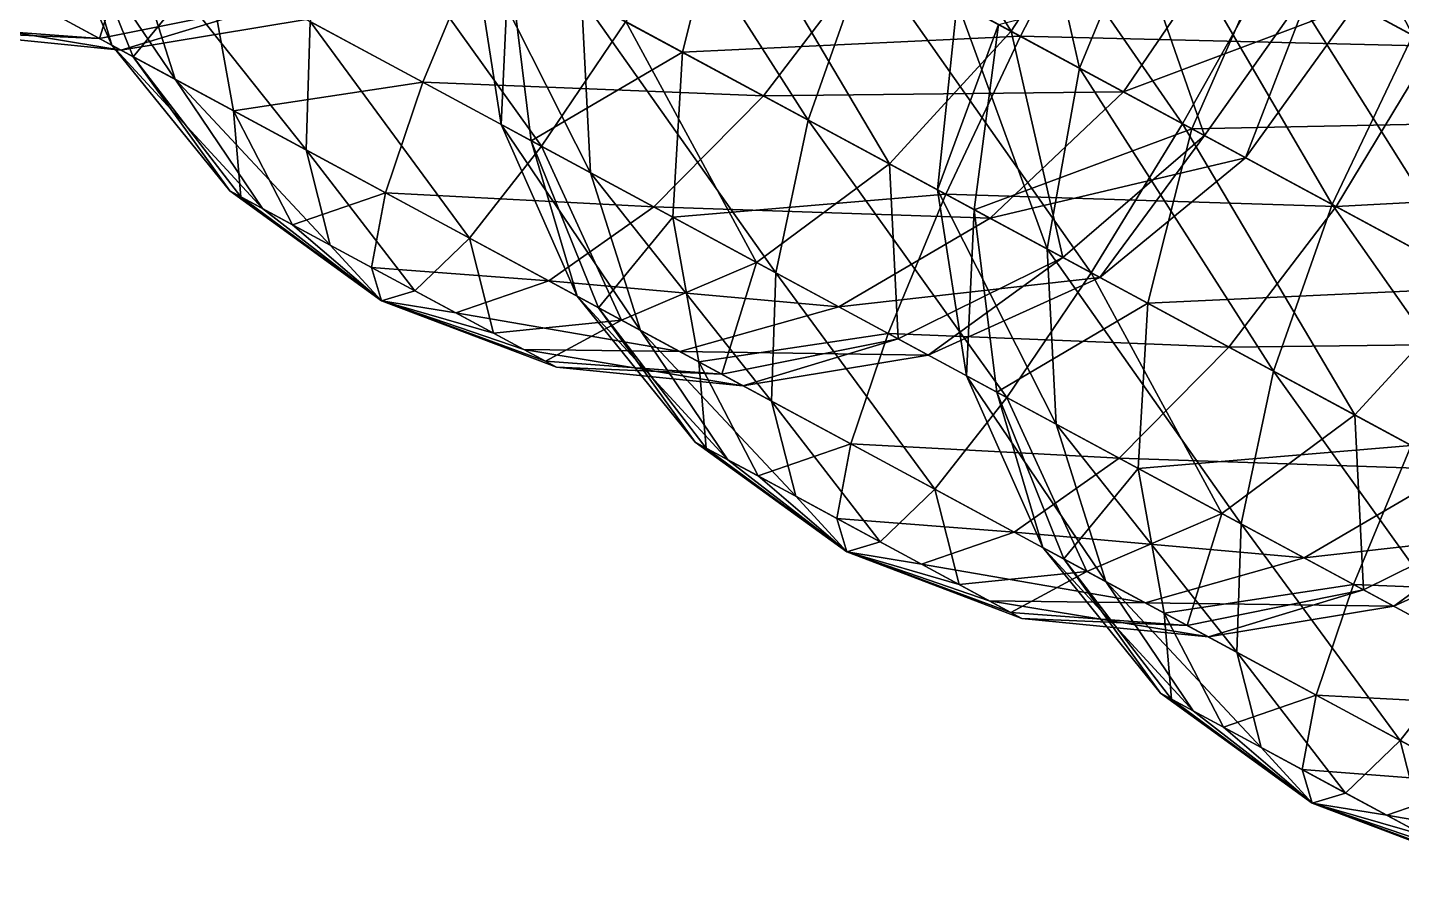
# Model space of a CAD drawing. Header units: metres. Extents: x -386 to 289, y -317 to 299.
# Drawn here: x -77.5 to -20.6, y 9.5 to 44.4 of the extents above; entities that cross this region are included whole.
import ezdxf

# ---------------------------------------------------------------- set-up
doc = ezdxf.new("R2010")
doc.units = ezdxf.units.M

msp = doc.modelspace()

# ---------------------------------------------------------------- linework, layer by layer
for points in [[(-45.137733, 57.557602, -180.10672), (-48.943382, 50.788277, -181.12003), (-36.753918, 44.211197, -186.8784), (-36.75382, 44.211296, -186.8783)], [(-45.137733, 57.557602, -180.10672), (-36.753918, 44.211197, -186.8784), (-32.518272, 50.74851, -186.06824), (-32.518173, 50.748608, -186.06813)], [(-26.542137, 56.346695, -528.7395), (-30.942194, 49.898098, -528.11615), (-20.088848, 44.04195, -518.6788), (-20.088749, 44.04205, -518.67865)], [(-26.542137, 56.346695, -528.7395), (-20.088848, 44.04195, -518.6788), (-16.058609, 50.69009, -519.6237), (-16.05851, 50.69019, -519.6236)], [(-39.38931, 54.45592, -350.39615), (-42.733185, 47.43743, -351.34106), (-29.642931, 40.374313, -349.40265), (-29.642832, 40.374413, -349.40256)], [(-39.38931, 54.45592, -350.39615), (-29.642931, 40.374313, -349.40265), (-25.83728, 47.14364, -348.38934), (-25.837181, 47.143738, -348.38925)], [(-22.268818, 54.040943, -349.40265), (-25.83728, 47.14364, -348.38934), (-13.217817, 40.334545, -354.35086), (-13.217717, 40.334644, -354.35077)], [(-22.268818, 54.040943, -349.40265), (-13.217817, 40.334545, -354.35086), (-10.0793495, 47.46386, -355.16104), (-10.079249, 47.46396, -355.16095)], [(-53.216713, 53.09404, -360.4569), (-54.562088, 45.59848, -362.2845), (-45.162815, 40.526905, -354.11145), (-45.162716, 40.527004, -354.11136)], [(-53.216713, 53.09404, -360.4569), (-45.162815, 40.526905, -354.11145), (-42.733185, 47.43743, -351.34106), (-42.733086, 47.43753, -351.34097)], [(-36.18871, 52.728966, -542.45544), (-38.983994, 45.414474, -542.5902), (-33.916252, 42.68007, -528.7395), (-33.916153, 42.68017, -528.7394)], [(-36.18871, 52.728966, -542.45544), (-33.916252, 42.68007, -528.7395), (-30.942194, 49.898098, -528.11615), (-30.942095, 49.898197, -528.116)], [(-75.94857, 50.07805, -217.9372), (-74.041016, 43.6315, -207.86755), (-77.1974, 50.751884, -207.04851), (-77.1973, 50.751984, -207.0484)], [(-77.1974, 50.751884, -207.04851), (-74.041016, 43.6315, -207.86755), (-71.417755, 42.216064, -200.69792), (-71.417656, 42.216164, -200.69781)], [(-77.1974, 50.751884, -207.04851), (-71.417755, 42.216064, -200.69792), (-73.48755, 48.75016, -196.9091), (-73.48745, 48.75026, -196.909)], [(-64.463264, 50.94087, -185.82883), (-65.81308, 44.609238, -190.23586), (-56.230347, 39.438675, -188.81683), (-56.230247, 39.438774, -188.81673)], [(-64.463264, 50.94087, -185.82883), (-56.230347, 39.438675, -188.81683), (-52.726868, 44.60825, -184.09088), (-52.72677, 44.60835, -184.09077)], [(-48.943382, 50.788277, -181.12003), (-52.726868, 44.60825, -184.09088), (-41.798088, 38.7114, -189.25371), (-41.79799, 38.7115, -189.2536)], [(-48.943382, 50.788277, -181.12003), (-41.798088, 38.7114, -189.25371), (-36.753918, 44.211197, -186.8784), (-36.75382, 44.211296, -186.8783)], [(-32.798077, 50.899483, -407.86572), (-36.36654, 44.00218, -406.85242), (-48.556007, 50.579258, -401.09402), (-48.55591, 50.579357, -401.09393)], [(-32.518272, 50.74851, -186.06824), (-36.753918, 44.211197, -186.8784), (-28.73141, 39.882484, -198.79065), (-28.73131, 39.882584, -198.79054)], [(-19.246048, 43.5872, -405.85892), (-36.36654, 44.00218, -406.85242), (-32.798077, 50.899483, -407.86572), (-32.797977, 50.899582, -407.86563)], [(-15.902174, 50.605686, -404.914), (-19.246048, 43.5872, -405.85892), (-32.798077, 50.899483, -407.86572), (-32.797977, 50.899582, -407.86563)], [(-32.518272, 50.74851, -186.06824), (-28.73141, 39.882484, -198.79065), (-24.212757, 46.267094, -198.4007), (-24.212658, 46.267193, -198.40059)], [(-48.556007, 50.579258, -401.09402), (-50.383415, 43.34379, -398.71875), (-57.576202, 47.224808, -388.0385), (-57.576103, 47.224907, -388.03842)], [(-36.36654, 44.00218, -406.85242), (-50.383415, 43.34379, -398.71875), (-48.556007, 50.579258, -401.09402), (-48.55591, 50.579357, -401.09393)], [(-48.556007, 50.579258, -401.09402), (-48.556007, 50.579258, -401.09402), (-36.36654, 44.00218, -406.85242), (-36.36644, 44.002277, -406.85233)], [(-70.07568, 46.90921, -226.65756), (-73.15796, 43.155025, -215.56702), (-75.94857, 50.07805, -217.9372), (-75.94847, 50.078148, -217.93709)], [(-75.94857, 50.07805, -217.9372), (-73.15796, 43.155025, -215.56702), (-74.041016, 43.6315, -207.86755), (-74.04092, 43.6316, -207.86745)], [(-30.942194, 49.898098, -528.11615), (-33.916252, 42.68007, -528.7395), (-23.432724, 37.02346, -519.6237), (-23.432625, 37.02356, -519.6236)], [(-30.942194, 49.898098, -528.11615), (-23.432724, 37.02346, -519.6237), (-20.088848, 44.04195, -518.6788), (-20.088749, 44.04205, -518.67865)], [(-73.10557, 48.544044, -624.7042), (-78.703865, 46.14743, -629.62854), (-74.55111, 43.906723, -635.79474), (-74.55101, 43.906822, -635.7946)], [(-73.10557, 48.544044, -624.7042), (-74.55111, 43.906723, -635.79474), (-67.23269, 45.375206, -633.42456), (-67.23259, 45.375305, -633.42444)], [(-73.48755, 48.75016, -196.9091), (-71.417755, 42.216064, -200.69792), (-65.99108, 39.287987, -195.97922), (-65.99098, 39.288086, -195.97911)], [(-73.48755, 48.75016, -196.9091), (-65.99108, 39.287987, -195.97922), (-65.81308, 44.609238, -190.23586), (-65.81298, 44.609337, -190.23575)], [(-57.576202, 47.224808, -388.0385), (-57.89695, 40.33792, -375.33112), (-59.105705, 48.050083, -374.70264), (-59.105606, 48.050182, -374.70255)], [(-59.105705, 48.050083, -374.70264), (-57.89695, 40.33792, -375.33112), (-54.1871, 38.336197, -365.19174), (-54.187, 38.336296, -365.19165)], [(-59.105705, 48.050083, -374.70264), (-54.1871, 38.336197, -365.19174), (-54.562088, 45.59848, -362.2845), (-54.56199, 45.59858, -362.2844)], [(-27.693157, 48.145016, -228.13889), (-32.093216, 41.69642, -227.51553), (-42.576744, 47.35302, -236.63138), (-42.576645, 47.35312, -236.63127)], [(-22.446644, 45.314148, -213.79962), (-32.093216, 41.69642, -227.51553), (-27.693157, 48.145016, -228.13889), (-27.693058, 48.145115, -228.13878)], [(-58.755093, 47.8609, -235.59894), (-61.152374, 42.09445, -230.87299), (-70.07568, 46.90921, -226.65756), (-70.075584, 46.90931, -226.65746)], [(-47.018692, 41.528282, -233.861), (-61.152374, 42.09445, -230.87299), (-58.755093, 47.8609, -235.59894), (-58.754993, 47.861, -235.59883)], [(-42.576744, 47.35302, -236.63138), (-47.018692, 41.528282, -233.861), (-58.755093, 47.8609, -235.59894), (-58.754993, 47.861, -235.59883)], [(-32.093216, 41.69642, -227.51553), (-47.018692, 41.528282, -233.861), (-42.576744, 47.35302, -236.63138), (-42.576645, 47.35312, -236.63127)], [(-42.733185, 47.43743, -351.34106), (-45.162815, 40.526905, -354.11145), (-33.426414, 34.194286, -352.3735), (-33.426315, 34.194386, -352.3734)], [(-42.733185, 47.43743, -351.34106), (-33.426414, 34.194286, -352.3735), (-29.642931, 40.374313, -349.40265), (-29.642832, 40.374413, -349.40256)], [(-70.07568, 46.90921, -226.65756), (-69.005196, 40.914318, -221.73325), (-73.15796, 43.155025, -215.56702), (-73.15786, 43.155125, -215.56691)], [(-61.152374, 42.09445, -230.87299), (-69.005196, 40.914318, -221.73325), (-70.07568, 46.90921, -226.65756), (-70.075584, 46.90931, -226.65746)], [(-70.07568, 46.90921, -226.65756), (-70.07568, 46.90921, -226.65756), (-61.152374, 42.09445, -230.87299), (-61.152275, 42.09455, -230.87288)], [(-57.576202, 47.224808, -388.0385), (-56.648117, 39.664085, -386.21982), (-57.89695, 40.33792, -375.33112), (-57.89685, 40.33802, -375.33102)], [(-50.383415, 43.34379, -398.71875), (-56.648117, 39.664085, -386.21982), (-57.576202, 47.224808, -388.0385), (-57.576103, 47.224907, -388.03842)], [(-26.11708, 47.29461, -570.1868), (-29.255548, 40.165287, -569.37665), (-37.27806, 44.494003, -557.4644), (-37.27796, 44.494102, -557.4643)], [(-25.83728, 47.14364, -348.38934), (-29.642931, 40.374313, -349.40265), (-17.453465, 33.797234, -355.16104), (-17.453365, 33.797333, -355.16095)], [(-13.497615, 40.48551, -576.1484), (-29.255548, 40.165287, -569.37665), (-26.11708, 47.29461, -570.1868), (-26.116982, 47.29471, -570.1867)], [(-9.691965, 47.254833, -575.1351), (-13.497615, 40.48551, -576.1484), (-26.11708, 47.29461, -570.1868), (-26.116982, 47.29471, -570.1867)], [(-26.11708, 47.29461, -570.1868), (-26.11708, 47.29461, -570.1868), (-13.497615, 40.48551, -576.1484), (-13.497515, 40.48561, -576.14825)], [(-25.83728, 47.14364, -348.38934), (-17.453465, 33.797234, -355.16104), (-13.217817, 40.334545, -354.35086), (-13.217717, 40.334644, -354.35077)], [(-24.212757, 46.267094, -198.4007), (-28.73141, 39.882484, -198.79065), (-27.025473, 38.96201, -213.66487), (-27.025373, 38.96211, -213.66476)], [(-24.212757, 46.267094, -198.4007), (-27.025473, 38.96201, -213.66487), (-22.446644, 45.314148, -213.79962), (-22.446545, 45.314247, -213.79951)], [(-78.703865, 46.14743, -629.62854), (-81.860374, 44.445137, -638.5549), (-74.55111, 43.906723, -635.79474), (-74.55101, 43.906822, -635.7946)], [(-54.562088, 45.59848, -362.2845), (-54.1871, 38.336197, -365.19174), (-46.512627, 34.195274, -358.5185), (-46.512527, 34.195374, -358.5184)], [(-54.562088, 45.59848, -362.2845), (-46.512627, 34.195274, -358.5185), (-45.162815, 40.526905, -354.11145), (-45.162716, 40.527004, -354.11136)], [(-67.23269, 45.375206, -633.42456), (-74.55111, 43.906723, -635.79474), (-73.66805, 43.430252, -643.4942), (-73.66795, 43.43035, -643.4941)], [(-67.23269, 45.375206, -633.42456), (-73.66805, 43.430252, -643.4942), (-65.98386, 44.70137, -644.31323), (-65.98376, 44.70147, -644.3131)], [(-37.27806, 44.494003, -557.4644), (-39.805244, 37.636112, -542.9853), (-38.983994, 45.414474, -542.5902), (-38.983894, 45.414574, -542.5901)], [(-38.983994, 45.414474, -542.5902), (-39.805244, 37.636112, -542.9853), (-35.261627, 35.18451, -530.5671), (-35.261528, 35.18461, -530.56696)], [(-38.983994, 45.414474, -542.5902), (-35.261627, 35.18451, -530.5671), (-33.916252, 42.68007, -528.7395), (-33.916153, 42.68017, -528.7394)], [(-22.446644, 45.314148, -213.79962), (-27.025473, 38.96201, -213.66487), (-32.093216, 41.69642, -227.51553), (-32.093117, 41.696518, -227.51543)], [(-73.66805, 43.430252, -643.4942), (-81.40327, 44.198498, -642.5404), (-82.76117, 44.93118, -646.25165), (-82.76107, 44.93128, -646.2515)], [(-73.66805, 43.430252, -643.4942), (-82.76117, 44.93118, -646.25165), (-76.291306, 44.845684, -650.6638), (-76.29121, 44.845783, -650.6637)], [(-65.98386, 44.70137, -644.31323), (-73.66805, 43.430252, -643.4942), (-76.291306, 44.845684, -650.6638), (-76.29121, 44.845783, -650.6637)], [(-65.81308, 44.609238, -190.23586), (-65.99108, 39.287987, -195.97922), (-59.215065, 35.63185, -194.97581), (-59.214966, 35.63195, -194.97571)], [(-65.81308, 44.609238, -190.23586), (-59.215065, 35.63185, -194.97581), (-56.230347, 39.438675, -188.81683), (-56.230247, 39.438774, -188.81673)], [(-52.726868, 44.60825, -184.09088), (-56.230347, 39.438675, -188.81683), (-47.307037, 34.623917, -193.03226), (-47.30694, 34.624016, -193.03215)], [(-52.726868, 44.60825, -184.09088), (-47.307037, 34.623917, -193.03226), (-41.798088, 38.7114, -189.25371), (-41.79799, 38.7115, -189.2536)], [(-37.27806, 44.494003, -557.4644), (-38.27574, 36.810837, -556.32117), (-39.805244, 37.636112, -542.9853), (-39.805145, 37.63621, -542.98517)], [(-29.255548, 40.165287, -569.37665), (-38.27574, 36.810837, -556.32117), (-37.27806, 44.494003, -557.4644), (-37.27796, 44.494102, -557.4643)], [(-74.55111, 43.906723, -635.79474), (-81.860374, 44.445137, -638.5549), (-81.40327, 44.198498, -642.5404), (-81.40317, 44.198597, -642.5403)], [(-74.55111, 43.906723, -635.79474), (-81.40327, 44.198498, -642.5404), (-73.66805, 43.430252, -643.4942), (-73.66795, 43.43035, -643.4941)], [(-36.36654, 44.00218, -406.85242), (-39.45464, 37.446938, -403.88156), (-50.383415, 43.34379, -398.71875), (-50.383316, 43.343887, -398.71866)], [(-36.753918, 44.211197, -186.8784), (-41.798088, 38.7114, -189.25371), (-34.605305, 34.830383, -199.93393), (-34.605206, 34.830482, -199.93382)], [(-23.276289, 36.939056, -404.914), (-39.45464, 37.446938, -403.88156), (-36.36654, 44.00218, -406.85242), (-36.36644, 44.002277, -406.85233)], [(-36.753918, 44.211197, -186.8784), (-34.605305, 34.830383, -199.93393), (-28.73141, 39.882484, -198.79065), (-28.73131, 39.882584, -198.79054)], [(-19.246048, 43.5872, -405.85892), (-23.276289, 36.939056, -404.914), (-36.36654, 44.00218, -406.85242), (-36.36644, 44.002277, -406.85233)], [(-20.088848, 44.04195, -518.6788), (-23.432724, 37.02346, -519.6237), (-10.34247, 29.960342, -517.68524), (-10.34237, 29.960442, -517.6851)], [(-73.15796, 43.155025, -215.56702), (-69.1521, 37.58813, -208.82135), (-74.041016, 43.6315, -207.86755), (-74.04092, 43.6316, -207.86745)], [(-74.041016, 43.6315, -207.86755), (-69.1521, 37.58813, -208.82135), (-67.794205, 36.85545, -205.11008), (-67.794106, 36.85555, -205.10997)], [(-74.041016, 43.6315, -207.86755), (-67.794205, 36.85545, -205.11008), (-71.417755, 42.216064, -200.69792), (-71.417656, 42.216164, -200.69781)], [(-50.383415, 43.34379, -398.71875), (-50.77523, 36.495247, -394.9402), (-56.648117, 39.664085, -386.21982), (-56.648018, 39.664185, -386.21973)], [(-39.45464, 37.446938, -403.88156), (-50.77523, 36.495247, -394.9402), (-50.383415, 43.34379, -398.71875), (-50.383316, 43.343887, -398.71866)], [(-50.383415, 43.34379, -398.71875), (-50.383415, 43.34379, -398.71875), (-39.45464, 37.446938, -403.88156), (-39.45454, 37.447037, -403.88147)], [(-8.392704, 37.731052, -396.4215), (-23.276289, 36.939056, -404.914), (-19.246048, 43.5872, -405.85892), (-19.245949, 43.5873, -405.85883)], [(-69.005196, 40.914318, -221.73325), (-68.69499, 37.34149, -212.80688), (-73.15796, 43.155025, -215.56702), (-73.15786, 43.155125, -215.56691)], [(-73.15796, 43.155025, -215.56702), (-68.69499, 37.34149, -212.80688), (-69.1521, 37.58813, -208.82135), (-69.152, 37.58823, -208.82124)], [(-71.417755, 42.216064, -200.69792), (-67.794205, 36.85545, -205.11008), (-64.985146, 35.339767, -202.6675), (-64.98505, 35.339867, -202.66739)], [(-71.417755, 42.216064, -200.69792), (-64.985146, 35.339767, -202.6675), (-65.99108, 39.287987, -195.97922), (-65.99098, 39.288086, -195.97911)], [(-33.916252, 42.68007, -528.7395), (-35.261627, 35.18451, -530.5671), (-25.862354, 30.112934, -522.39404), (-25.862255, 30.113033, -522.3939)], [(-33.916252, 42.68007, -528.7395), (-25.862354, 30.112934, -522.39404), (-23.432724, 37.02346, -519.6237), (-23.432625, 37.02356, -519.6236)], [(-61.152374, 42.09445, -230.87299), (-62.695465, 37.50977, -224.714), (-69.005196, 40.914318, -221.73325), (-69.0051, 40.914417, -221.73314)], [(-51.56964, 36.92389, -229.45396), (-62.695465, 37.50977, -224.714), (-61.152374, 42.09445, -230.87299), (-61.152275, 42.09455, -230.87288)], [(-47.018692, 41.528282, -233.861), (-51.56964, 36.92389, -229.45396), (-61.152374, 42.09445, -230.87299), (-61.152275, 42.09455, -230.87288)], [(-32.093216, 41.69642, -227.51553), (-37.61942, 36.45671, -225.68796), (-47.018692, 41.528282, -233.861), (-47.018593, 41.52838, -233.86089)], [(-27.025473, 38.96201, -213.66487), (-37.61942, 36.45671, -225.68796), (-32.093216, 41.69642, -227.51553), (-32.093117, 41.696518, -227.51543)], [(-37.61942, 36.45671, -225.68796), (-51.56964, 36.92389, -229.45396), (-47.018692, 41.528282, -233.861), (-47.018593, 41.52838, -233.86089)], [(-62.695465, 37.50977, -224.714), (-66.545364, 36.181618, -215.99876), (-69.005196, 40.914318, -221.73325), (-69.0051, 40.914417, -221.73314)], [(-69.005196, 40.914318, -221.73325), (-66.545364, 36.181618, -215.99876), (-68.69499, 37.34149, -212.80688), (-68.69489, 37.34159, -212.80678)], [(-69.005196, 40.914318, -221.73325), (-69.005196, 40.914318, -221.73325), (-62.695465, 37.50977, -224.714), (-62.695366, 37.50987, -224.7139)], [(-45.162815, 40.526905, -354.11145), (-46.512627, 34.195274, -358.5185), (-36.929893, 29.02471, -357.09946), (-36.929794, 29.024809, -357.09937)], [(-45.162815, 40.526905, -354.11145), (-36.929893, 29.02471, -357.09946), (-33.426414, 34.194286, -352.3735), (-33.426315, 34.194386, -352.3734)], [(-13.497615, 40.48551, -576.1484), (-17.06608, 33.588207, -575.1351), (-29.255548, 40.165287, -569.37665), (-29.25545, 40.165386, -569.3765)], [(-56.648117, 39.664085, -386.21982), (-54.74056, 33.217537, -376.15018), (-57.89695, 40.33792, -375.33112), (-57.89685, 40.33802, -375.33102)], [(-57.89695, 40.33792, -375.33112), (-54.74056, 33.217537, -376.15018), (-52.117302, 31.802101, -368.98053), (-52.117203, 31.8022, -368.98044)], [(-57.89695, 40.33792, -375.33112), (-52.117302, 31.802101, -368.98053), (-54.1871, 38.336197, -365.19174), (-54.187, 38.336296, -365.19165)], [(-29.255548, 40.165287, -569.37665), (-31.082956, 32.929817, -567.00134), (-38.27574, 36.810837, -556.32117), (-38.275642, 36.810936, -556.32104)], [(-29.642931, 40.374313, -349.40265), (-33.426414, 34.194286, -352.3735), (-22.497637, 28.297436, -357.53632), (-22.497538, 28.297535, -357.53622)], [(-17.06608, 33.588207, -575.1351), (-31.082956, 32.929817, -567.00134), (-29.255548, 40.165287, -569.37665), (-29.25545, 40.165386, -569.3765)], [(-29.642931, 40.374313, -349.40265), (-22.497637, 28.297436, -357.53632), (-17.453465, 33.797234, -355.16104), (-17.453365, 33.797333, -355.16095)], [(-29.255548, 40.165287, -569.37665), (-29.255548, 40.165287, -569.37665), (-17.06608, 33.588207, -575.1351), (-17.06598, 33.588306, -575.13495)], [(-56.230347, 39.438675, -188.81683), (-59.215065, 35.63185, -194.97581), (-52.905334, 32.227303, -197.95657), (-52.905235, 32.2274, -197.95647)], [(-50.77523, 36.495247, -394.9402), (-53.857502, 32.741062, -383.84964), (-56.648117, 39.664085, -386.21982), (-56.648018, 39.664185, -386.21973)], [(-56.648117, 39.664085, -386.21982), (-53.857502, 32.741062, -383.84964), (-54.74056, 33.217537, -376.15018), (-54.74046, 33.217636, -376.1501)], [(-56.230347, 39.438675, -188.81683), (-52.905334, 32.227303, -197.95657), (-47.307037, 34.623917, -193.03226), (-47.30694, 34.624016, -193.03215)], [(-28.73141, 39.882484, -198.79065), (-34.605305, 34.830383, -199.93393), (-33.075806, 34.005104, -213.26979), (-33.075706, 34.005203, -213.26968)], [(-28.73141, 39.882484, -198.79065), (-33.075806, 34.005104, -213.26979), (-27.025473, 38.96201, -213.66487), (-27.025373, 38.96211, -213.66476)], [(-65.99108, 39.287987, -195.97922), (-64.985146, 35.339767, -202.6675), (-61.477623, 33.44721, -202.1481), (-61.477524, 33.447308, -202.148)], [(-65.99108, 39.287987, -195.97922), (-61.477623, 33.44721, -202.1481), (-59.215065, 35.63185, -194.97581), (-59.214966, 35.63195, -194.97571)], [(-27.025473, 38.96201, -213.66487), (-33.075806, 34.005104, -213.26979), (-37.61942, 36.45671, -225.68796), (-37.61932, 36.45681, -225.68785)], [(-54.1871, 38.336197, -365.19174), (-52.117302, 31.802101, -368.98053), (-46.690628, 28.874025, -364.26184), (-46.69053, 28.874125, -364.26175)], [(-54.1871, 38.336197, -365.19174), (-46.690628, 28.874025, -364.26184), (-46.512627, 34.195274, -358.5185), (-46.512527, 34.195374, -358.5184)], [(-41.798088, 38.7114, -189.25371), (-47.307037, 34.623917, -193.03226), (-41.434155, 31.455078, -201.75262), (-41.434055, 31.455177, -201.75252)], [(-41.798088, 38.7114, -189.25371), (-41.434155, 31.455078, -201.75262), (-34.605305, 34.830383, -199.93393), (-34.605206, 34.830482, -199.93382)], [(-38.27574, 36.810837, -556.32117), (-38.59649, 29.92395, -543.6138), (-39.805244, 37.636112, -542.9853), (-39.805145, 37.63621, -542.98517)], [(-39.805244, 37.636112, -542.9853), (-38.59649, 29.92395, -543.6138), (-34.88664, 27.922224, -533.47437), (-34.88654, 27.922323, -533.47424)], [(-39.805244, 37.636112, -542.9853), (-34.88664, 27.922224, -533.47437), (-35.261627, 35.18451, -530.5671), (-35.261528, 35.18461, -530.56696)], [(-8.392704, 37.731052, -396.4215), (-12.792763, 31.282454, -395.79816), (-23.276289, 36.939056, -404.914), (-23.27619, 36.939156, -404.9139)], [(-68.69499, 37.34149, -212.80688), (-62.86383, 33.033627, -209.84491), (-69.1521, 37.58813, -208.82135), (-69.152, 37.58823, -208.82124)], [(-69.1521, 37.58813, -208.82135), (-62.86383, 33.033627, -209.84491), (-67.794205, 36.85545, -205.11008), (-67.794106, 36.85555, -205.10997)], [(-66.545364, 36.181618, -215.99876), (-62.86383, 33.033627, -209.84491), (-68.69499, 37.34149, -212.80688), (-68.69489, 37.34159, -212.80678)], [(-62.695465, 37.50977, -224.714), (-63.27921, 34.419292, -217.54172), (-66.545364, 36.181618, -215.99876), (-66.545265, 36.181717, -215.99866)], [(-55.919453, 33.85363, -223.7106), (-63.27921, 34.419292, -217.54172), (-62.695465, 37.50977, -224.714), (-62.695366, 37.50987, -224.7139)], [(-51.56964, 36.92389, -229.45396), (-55.919453, 33.85363, -223.7106), (-62.695465, 37.50977, -224.714), (-62.695366, 37.50987, -224.7139)], [(-39.45464, 37.446938, -403.88156), (-41.85192, 31.68049, -399.1556), (-50.77523, 36.495247, -394.9402), (-50.77513, 36.495346, -394.9401)], [(-27.718239, 31.114319, -402.14362), (-41.85192, 31.68049, -399.1556), (-39.45464, 37.446938, -403.88156), (-39.45454, 37.447037, -403.88147)], [(-23.276289, 36.939056, -404.914), (-27.718239, 31.114319, -402.14362), (-39.45464, 37.446938, -403.88156), (-39.45454, 37.447037, -403.88147)], [(-67.794205, 36.85545, -205.11008), (-62.86383, 33.033627, -209.84491), (-64.985146, 35.339767, -202.6675), (-64.98505, 35.339867, -202.66739)], [(-43.89517, 32.782967, -222.7807), (-55.919453, 33.85363, -223.7106), (-51.56964, 36.92389, -229.45396), (-51.569542, 36.92399, -229.45386)], [(-50.77523, 36.495247, -394.9402), (-49.704742, 30.500355, -390.01587), (-53.857502, 32.741062, -383.84964), (-53.857403, 32.74116, -383.84955)], [(-37.61942, 36.45671, -225.68796), (-43.89517, 32.782967, -222.7807), (-51.56964, 36.92389, -229.45396), (-51.569542, 36.92399, -229.45386)], [(-41.85192, 31.68049, -399.1556), (-49.704742, 30.500355, -390.01587), (-50.77523, 36.495247, -394.9402), (-50.77513, 36.495346, -394.9401)], [(-50.77523, 36.495247, -394.9402), (-50.77523, 36.495247, -394.9402), (-41.85192, 31.68049, -399.1556), (-41.85182, 31.68059, -399.15552)], [(-38.27574, 36.810837, -556.32117), (-37.347656, 29.250114, -554.50244), (-38.59649, 29.92395, -543.6138), (-38.59639, 29.92405, -543.61365)], [(-31.082956, 32.929817, -567.00134), (-37.347656, 29.250114, -554.50244), (-38.27574, 36.810837, -556.32117), (-38.275642, 36.810936, -556.32104)], [(-12.792763, 31.282454, -395.79816), (-27.718239, 31.114319, -402.14362), (-23.276289, 36.939056, -404.914), (-23.27619, 36.939156, -404.9139)], [(-23.432724, 37.02346, -519.6237), (-25.862354, 30.112934, -522.39404), (-14.125954, 23.780315, -520.6561), (-14.125854, 23.780415, -520.656)], [(-23.432724, 37.02346, -519.6237), (-14.125954, 23.780315, -520.6561), (-10.34247, 29.960342, -517.68524), (-10.34237, 29.960442, -517.6851)], [(-63.27921, 34.419292, -217.54172), (-62.86383, 33.033627, -209.84491), (-66.545364, 36.181618, -215.99876), (-66.545265, 36.181717, -215.99866)], [(-33.075806, 34.005104, -213.26979), (-43.89517, 32.782967, -222.7807), (-37.61942, 36.45671, -225.68796), (-37.61932, 36.45681, -225.68785)], [(-64.985146, 35.339767, -202.6675), (-62.86383, 33.033627, -209.84491), (-61.477623, 33.44721, -202.1481), (-61.477524, 33.447308, -202.148)], [(-59.215065, 35.63185, -194.97581), (-61.477623, 33.44721, -202.1481), (-58.211468, 31.684885, -203.69106), (-58.21137, 31.684984, -203.69095)], [(-59.215065, 35.63185, -194.97581), (-58.211468, 31.684885, -203.69106), (-52.905334, 32.227303, -197.95657), (-52.905235, 32.2274, -197.95647)], [(-34.605305, 34.830383, -199.93393), (-41.434155, 31.455078, -201.75262), (-40.18532, 30.781242, -212.64131), (-40.185223, 30.781342, -212.6412)], [(-34.605305, 34.830383, -199.93393), (-40.18532, 30.781242, -212.64131), (-33.075806, 34.005104, -213.26979), (-33.075706, 34.005203, -213.26968)], [(-35.261627, 35.18451, -530.5671), (-34.88664, 27.922224, -533.47437), (-27.212164, 23.781301, -526.8011), (-27.212065, 23.7814, -526.80096)], [(-35.261627, 35.18451, -530.5671), (-27.212164, 23.781301, -526.8011), (-25.862354, 30.112934, -522.39404), (-25.862255, 30.113033, -522.3939)], [(-59.77169, 32.526733, -217.02232), (-62.86383, 33.033627, -209.84491), (-63.27921, 34.419292, -217.54172), (-63.27911, 34.41939, -217.54161)], [(-55.919453, 33.85363, -223.7106), (-59.77169, 32.526733, -217.02232), (-63.27921, 34.419292, -217.54172), (-63.27911, 34.41939, -217.54161)], [(-47.307037, 34.623917, -193.03226), (-52.905334, 32.227303, -197.95657), (-48.75258, 29.986595, -204.1228), (-48.75248, 29.986694, -204.1227)], [(-47.307037, 34.623917, -193.03226), (-48.75258, 29.986595, -204.1228), (-41.434155, 31.455078, -201.75262), (-41.434055, 31.455177, -201.75252)], [(-46.512627, 34.195274, -358.5185), (-46.690628, 28.874025, -364.26184), (-39.91461, 25.217886, -363.25842), (-39.914513, 25.217985, -363.25833)], [(-46.512627, 34.195274, -358.5185), (-39.91461, 25.217886, -363.25842), (-36.929893, 29.02471, -357.09946), (-36.929794, 29.024809, -357.09937)], [(-33.426414, 34.194286, -352.3735), (-36.929893, 29.02471, -357.09946), (-28.006586, 24.209953, -361.31488), (-28.006487, 24.210052, -361.3148)], [(-33.426414, 34.194286, -352.3735), (-28.006586, 24.209953, -361.31488), (-22.497637, 28.297436, -357.53632), (-22.497538, 28.297535, -357.53622)], [(-50.49278, 30.925556, -218.9919), (-59.77169, 32.526733, -217.02232), (-55.919453, 33.85363, -223.7106), (-55.919353, 33.85373, -223.7105)], [(-43.89517, 32.782967, -222.7807), (-50.49278, 30.925556, -218.9919), (-55.919453, 33.85363, -223.7106), (-55.919353, 33.85373, -223.7105)], [(-33.075806, 34.005104, -213.26979), (-40.18532, 30.781242, -212.64131), (-43.89517, 32.782967, -222.7807), (-43.89507, 32.783066, -222.7806)], [(-17.453465, 33.797234, -355.16104), (-22.497637, 28.297436, -357.53632), (-15.304852, 24.416418, -368.21655), (-15.304751, 24.416517, -368.21646)], [(-61.477623, 33.44721, -202.1481), (-62.86383, 33.033627, -209.84491), (-58.211468, 31.684885, -203.69106), (-58.21137, 31.684984, -203.69095)], [(-53.857502, 32.741062, -383.84964), (-49.851646, 27.174168, -377.10397), (-54.74056, 33.217537, -376.15018), (-54.74046, 33.217636, -376.1501)], [(-54.74056, 33.217537, -376.15018), (-49.851646, 27.174168, -377.10397), (-48.493748, 26.441486, -373.3927), (-48.49365, 26.441586, -373.3926)], [(-54.74056, 33.217537, -376.15018), (-48.493748, 26.441486, -373.3927), (-52.117302, 31.802101, -368.98053), (-52.117203, 31.8022, -368.98044)], [(-17.06608, 33.588207, -575.1351), (-20.154179, 27.032969, -572.1642), (-31.082956, 32.929817, -567.00134), (-31.082857, 32.929916, -567.0012)], [(-58.211468, 31.684885, -203.69106), (-62.86383, 33.033627, -209.84491), (-56.061844, 30.52501, -206.88293), (-56.061745, 30.525108, -206.88283)], [(-56.061844, 30.52501, -206.88293), (-62.86383, 33.033627, -209.84491), (-55.604736, 30.27837, -210.86847), (-55.604637, 30.27847, -210.86836)], [(-55.604736, 30.27837, -210.86847), (-62.86383, 33.033627, -209.84491), (-56.962635, 31.011051, -214.57974), (-56.962536, 31.01115, -214.57964)], [(-56.962635, 31.011051, -214.57974), (-62.86383, 33.033627, -209.84491), (-59.77169, 32.526733, -217.02232), (-59.77159, 32.526833, -217.02222)], [(-50.49278, 30.925556, -218.9919), (-56.962635, 31.011051, -214.57974), (-59.77169, 32.526733, -217.02232), (-59.77159, 32.526833, -217.02222)], [(-49.704742, 30.500355, -390.01587), (-49.39454, 26.927528, -381.0895), (-53.857502, 32.741062, -383.84964), (-53.857403, 32.74116, -383.84955)], [(-53.857502, 32.741062, -383.84964), (-49.39454, 26.927528, -381.0895), (-49.851646, 27.174168, -377.10397), (-49.851547, 27.174267, -377.10388)], [(-40.18532, 30.781242, -212.64131), (-50.49278, 30.925556, -218.9919), (-43.89517, 32.782967, -222.7807), (-43.89507, 32.783066, -222.7806)], [(-31.082956, 32.929817, -567.00134), (-31.47477, 26.081276, -563.2228), (-37.347656, 29.250114, -554.50244), (-37.347557, 29.250214, -554.5023)], [(-20.154179, 27.032969, -572.1642), (-31.47477, 26.081276, -563.2228), (-31.082956, 32.929817, -567.00134), (-31.082857, 32.929916, -567.0012)], [(-31.082956, 32.929817, -567.00134), (-31.082956, 32.929817, -567.00134), (-20.154179, 27.032969, -572.1642), (-20.15408, 27.033068, -572.16406)], [(-52.905334, 32.227303, -197.95657), (-58.211468, 31.684885, -203.69106), (-56.061844, 30.52501, -206.88293), (-56.061745, 30.525108, -206.88283)], [(-52.905334, 32.227303, -197.95657), (-56.061844, 30.52501, -206.88293), (-48.75258, 29.986595, -204.1228), (-48.75248, 29.986694, -204.1227)], [(-52.117302, 31.802101, -368.98053), (-48.493748, 26.441486, -373.3927), (-45.684692, 24.925802, -370.95013), (-45.684593, 24.925901, -370.95004)], [(-52.117302, 31.802101, -368.98053), (-45.684692, 24.925802, -370.95013), (-46.690628, 28.874025, -364.26184), (-46.69053, 28.874125, -364.26175)], [(-41.85192, 31.68049, -399.1556), (-43.39501, 27.095806, -392.99664), (-49.704742, 30.500355, -390.01587), (-49.704643, 30.500454, -390.01578)], [(-41.434155, 31.455078, -201.75262), (-48.75258, 29.986595, -204.1228), (-47.869522, 29.510124, -211.82227), (-47.869423, 29.510223, -211.82216)], [(-41.434155, 31.455078, -201.75262), (-47.869522, 29.510124, -211.82227), (-40.18532, 30.781242, -212.64131), (-40.185223, 30.781342, -212.6412)], [(-32.269188, 26.509926, -397.73657), (-43.39501, 27.095806, -392.99664), (-41.85192, 31.68049, -399.1556), (-41.85182, 31.68059, -399.15552)], [(-27.718239, 31.114319, -402.14362), (-32.269188, 26.509926, -397.73657), (-41.85192, 31.68049, -399.1556), (-41.85182, 31.68059, -399.15552)], [(-47.869522, 29.510124, -211.82227), (-55.604736, 30.27837, -210.86847), (-56.962635, 31.011051, -214.57974), (-56.962536, 31.01115, -214.57964)], [(-47.869522, 29.510124, -211.82227), (-56.962635, 31.011051, -214.57974), (-50.49278, 30.925556, -218.9919), (-50.49268, 30.925655, -218.99179)], [(-40.18532, 30.781242, -212.64131), (-47.869522, 29.510124, -211.82227), (-50.49278, 30.925556, -218.9919), (-50.49268, 30.925655, -218.99179)], [(-18.318966, 26.042746, -393.97058), (-32.269188, 26.509926, -397.73657), (-27.718239, 31.114319, -402.14362), (-27.71814, 31.114418, -402.14352)], [(-12.792763, 31.282454, -395.79816), (-18.318966, 26.042746, -393.97058), (-27.718239, 31.114319, -402.14362), (-27.71814, 31.114418, -402.14352)], [(-48.75258, 29.986595, -204.1228), (-56.061844, 30.52501, -206.88293), (-55.604736, 30.27837, -210.86847), (-55.604637, 30.27847, -210.86836)], [(-48.75258, 29.986595, -204.1228), (-55.604736, 30.27837, -210.86847), (-47.869522, 29.510124, -211.82227), (-47.869423, 29.510223, -211.82216)], [(-43.39501, 27.095806, -392.99664), (-47.244915, 25.767653, -384.2814), (-49.704742, 30.500355, -390.01587), (-49.704643, 30.500454, -390.01578)], [(-49.704742, 30.500355, -390.01587), (-47.244915, 25.767653, -384.2814), (-49.39454, 26.927528, -381.0895), (-49.39444, 26.927628, -381.08942)], [(-49.704742, 30.500355, -390.01587), (-49.704742, 30.500355, -390.01587), (-43.39501, 27.095806, -392.99664), (-43.394913, 27.095905, -392.99655)], [(-37.347656, 29.250114, -554.50244), (-35.440098, 22.803564, -544.4328), (-38.59649, 29.92395, -543.6138), (-38.59639, 29.92405, -543.61365)], [(-38.59649, 29.92395, -543.6138), (-35.440098, 22.803564, -544.4328), (-32.81684, 21.38813, -537.2632), (-32.816742, 21.38823, -537.26306)], [(-38.59649, 29.92395, -543.6138), (-32.81684, 21.38813, -537.2632), (-34.88664, 27.922224, -533.47437), (-34.88654, 27.922323, -533.47424)], [(-25.862354, 30.112934, -522.39404), (-27.212164, 23.781301, -526.8011), (-17.629433, 18.610739, -525.3821), (-17.629333, 18.610838, -525.38196)], [(-25.862354, 30.112934, -522.39404), (-17.629433, 18.610739, -525.3821), (-14.125954, 23.780315, -520.6561), (-14.125854, 23.780415, -520.656)], [(-31.47477, 26.081276, -563.2228), (-34.55704, 22.327091, -552.13226), (-37.347656, 29.250114, -554.50244), (-37.347557, 29.250214, -554.5023)], [(-37.347656, 29.250114, -554.50244), (-34.55704, 22.327091, -552.13226), (-35.440098, 22.803564, -544.4328), (-35.44, 22.803663, -544.4327)], [(-46.690628, 28.874025, -364.26184), (-45.684692, 24.925802, -370.95013), (-42.17717, 23.033245, -370.43073), (-42.17707, 23.033344, -370.43063)], [(-46.690628, 28.874025, -364.26184), (-42.17717, 23.033245, -370.43073), (-39.91461, 25.217886, -363.25842), (-39.914513, 25.217985, -363.25833)], [(-36.929893, 29.02471, -357.09946), (-39.91461, 25.217886, -363.25842), (-33.60488, 21.81334, -366.2392), (-33.604782, 21.813438, -366.2391)], [(-36.929893, 29.02471, -357.09946), (-33.60488, 21.81334, -366.2392), (-28.006586, 24.209953, -361.31488), (-28.006487, 24.210052, -361.3148)], [(-34.88664, 27.922224, -533.47437), (-32.81684, 21.38813, -537.2632), (-27.390167, 18.460054, -532.54443), (-27.390068, 18.460154, -532.5443)], [(-34.88664, 27.922224, -533.47437), (-27.390167, 18.460054, -532.54443), (-27.212164, 23.781301, -526.8011), (-27.212065, 23.7814, -526.80096)], [(-22.497637, 28.297436, -357.53632), (-28.006586, 24.209953, -361.31488), (-22.133701, 21.041115, -370.03525), (-22.133602, 21.041214, -370.03516)], [(-22.497637, 28.297436, -357.53632), (-22.133701, 21.041115, -370.03525), (-15.304852, 24.416418, -368.21655), (-15.304751, 24.416517, -368.21646)], [(-49.39454, 26.927528, -381.0895), (-43.563377, 22.619663, -378.12753), (-49.851646, 27.174168, -377.10397), (-49.851547, 27.174267, -377.10388)], [(-49.851646, 27.174168, -377.10397), (-43.563377, 22.619663, -378.12753), (-48.493748, 26.441486, -373.3927), (-48.49365, 26.441586, -373.3926)], [(-47.244915, 25.767653, -384.2814), (-43.563377, 22.619663, -378.12753), (-49.39454, 26.927528, -381.0895), (-49.39444, 26.927628, -381.08942)], [(-43.39501, 27.095806, -392.99664), (-43.978756, 24.00533, -385.82434), (-47.244915, 25.767653, -384.2814), (-47.244816, 25.767752, -384.2813)], [(-36.619, 23.439667, -391.99323), (-43.978756, 24.00533, -385.82434), (-43.39501, 27.095806, -392.99664), (-43.394913, 27.095905, -392.99655)], [(-32.269188, 26.509926, -397.73657), (-36.619, 23.439667, -391.99323), (-43.39501, 27.095806, -392.99664), (-43.394913, 27.095905, -392.99655)], [(-20.154179, 27.032969, -572.1642), (-22.55146, 21.26652, -567.43823), (-31.47477, 26.081276, -563.2228), (-31.47467, 26.081375, -563.22266)], [(-8.417777, 20.700348, -570.4263), (-22.55146, 21.26652, -567.43823), (-20.154179, 27.032969, -572.1642), (-20.15408, 27.033068, -572.16406)], [(-48.493748, 26.441486, -373.3927), (-43.563377, 22.619663, -378.12753), (-45.684692, 24.925802, -370.95013), (-45.684593, 24.925901, -370.95004)], [(-24.594715, 22.369005, -391.06332), (-36.619, 23.439667, -391.99323), (-32.269188, 26.509926, -397.73657), (-32.26909, 26.510025, -397.73648)], [(-18.318966, 26.042746, -393.97058), (-24.594715, 22.369005, -391.06332), (-32.269188, 26.509926, -397.73657), (-32.26909, 26.510025, -397.73648)], [(-43.978756, 24.00533, -385.82434), (-43.563377, 22.619663, -378.12753), (-47.244915, 25.767653, -384.2814), (-47.244816, 25.767752, -384.2813)], [(-31.47477, 26.081276, -563.2228), (-30.404284, 20.086384, -558.2985), (-34.55704, 22.327091, -552.13226), (-34.556942, 22.32719, -552.13214)], [(-22.55146, 21.26652, -567.43823), (-30.404284, 20.086384, -558.2985), (-31.47477, 26.081276, -563.2228), (-31.47467, 26.081375, -563.22266)], [(-31.47477, 26.081276, -563.2228), (-31.47477, 26.081276, -563.2228), (-22.55146, 21.26652, -567.43823), (-22.551361, 21.266619, -567.4381)], [(-13.775351, 23.591143, -381.55243), (-24.594715, 22.369005, -391.06332), (-18.318966, 26.042746, -393.97058), (-18.318867, 26.042845, -393.9705)], [(-39.91461, 25.217886, -363.25842), (-42.17717, 23.033245, -370.43073), (-38.911015, 21.270922, -371.97366), (-38.910915, 21.27102, -371.97357)], [(-39.91461, 25.217886, -363.25842), (-38.911015, 21.270922, -371.97366), (-33.60488, 21.81334, -366.2392), (-33.604782, 21.813438, -366.2391)], [(-45.684692, 24.925802, -370.95013), (-43.563377, 22.619663, -378.12753), (-42.17717, 23.033245, -370.43073), (-42.17707, 23.033344, -370.43063)], [(-40.471237, 22.11277, -385.30493), (-43.563377, 22.619663, -378.12753), (-43.978756, 24.00533, -385.82434), (-43.978657, 24.005428, -385.82425)], [(-36.619, 23.439667, -391.99323), (-40.471237, 22.11277, -385.30493), (-43.978756, 24.00533, -385.82434), (-43.978657, 24.005428, -385.82425)], [(-28.006586, 24.209953, -361.31488), (-33.60488, 21.81334, -366.2392), (-29.452126, 19.572632, -372.40543), (-29.452026, 19.572731, -372.40533)], [(-28.006586, 24.209953, -361.31488), (-29.452126, 19.572632, -372.40543), (-22.133701, 21.041115, -370.03525), (-22.133602, 21.041214, -370.03516)], [(-15.304852, 24.416418, -368.21655), (-22.133701, 21.041115, -370.03525), (-20.884869, 20.36728, -380.92395), (-20.88477, 20.367378, -380.92386)], [(-15.304852, 24.416418, -368.21655), (-20.884869, 20.36728, -380.92395), (-13.775351, 23.591143, -381.55243), (-13.77525, 23.591242, -381.55234)], [(-31.192326, 20.511593, -387.27454), (-40.471237, 22.11277, -385.30493), (-36.619, 23.439667, -391.99323), (-36.6189, 23.439766, -391.99313)], [(-24.594715, 22.369005, -391.06332), (-31.192326, 20.511593, -387.27454), (-36.619, 23.439667, -391.99323), (-36.6189, 23.439766, -391.99313)], [(-27.212164, 23.781301, -526.8011), (-27.390167, 18.460054, -532.54443), (-20.614153, 14.803915, -531.5411), (-20.614054, 14.804015, -531.54095)], [(-27.212164, 23.781301, -526.8011), (-20.614153, 14.803915, -531.5411), (-17.629433, 18.610739, -525.3821), (-17.629333, 18.610838, -525.38196)], [(-13.775351, 23.591143, -381.55243), (-20.884869, 20.36728, -380.92395), (-24.594715, 22.369005, -391.06332), (-24.594616, 22.369104, -391.06323)], [(-42.17717, 23.033245, -370.43073), (-43.563377, 22.619663, -378.12753), (-38.911015, 21.270922, -371.97366), (-38.910915, 21.27102, -371.97357)], [(-34.55704, 22.327091, -552.13226), (-30.551184, 16.760197, -545.3866), (-35.440098, 22.803564, -544.4328), (-35.44, 22.803663, -544.4327)], [(-35.440098, 22.803564, -544.4328), (-30.551184, 16.760197, -545.3866), (-29.193287, 16.027515, -541.67535), (-29.193188, 16.027615, -541.67523)], [(-35.440098, 22.803564, -544.4328), (-29.193287, 16.027515, -541.67535), (-32.81684, 21.38813, -537.2632), (-32.816742, 21.38823, -537.26306)], [(-38.911015, 21.270922, -371.97366), (-43.563377, 22.619663, -378.12753), (-36.76139, 20.111046, -375.16556), (-36.76129, 20.111145, -375.16547)], [(-36.76139, 20.111046, -375.16556), (-43.563377, 22.619663, -378.12753), (-36.304283, 19.864407, -379.1511), (-36.304184, 19.864506, -379.151)], [(-36.304283, 19.864407, -379.1511), (-43.563377, 22.619663, -378.12753), (-37.66218, 20.597088, -382.86237), (-37.662083, 20.597187, -382.86227)], [(-37.66218, 20.597088, -382.86237), (-43.563377, 22.619663, -378.12753), (-40.471237, 22.11277, -385.30493), (-40.471138, 22.11287, -385.30484)], [(-30.404284, 20.086384, -558.2985), (-30.09408, 16.513557, -549.37213), (-34.55704, 22.327091, -552.13226), (-34.556942, 22.32719, -552.13214)], [(-34.55704, 22.327091, -552.13226), (-30.09408, 16.513557, -549.37213), (-30.551184, 16.760197, -545.3866), (-30.551085, 16.760296, -545.3865)], [(-20.884869, 20.36728, -380.92395), (-31.192326, 20.511593, -387.27454), (-24.594715, 22.369005, -391.06332), (-24.594616, 22.369104, -391.06323)], [(-31.192326, 20.511593, -387.27454), (-37.66218, 20.597088, -382.86237), (-40.471237, 22.11277, -385.30493), (-40.471138, 22.11287, -385.30484)], [(-33.60488, 21.81334, -366.2392), (-38.911015, 21.270922, -371.97366), (-36.76139, 20.111046, -375.16556), (-36.76129, 20.111145, -375.16547)], [(-33.60488, 21.81334, -366.2392), (-36.76139, 20.111046, -375.16556), (-29.452126, 19.572632, -372.40543), (-29.452026, 19.572731, -372.40533)], [(-32.81684, 21.38813, -537.2632), (-29.193287, 16.027515, -541.67535), (-26.384233, 14.511831, -539.2327), (-26.384134, 14.511931, -539.2326)], [(-32.81684, 21.38813, -537.2632), (-26.384233, 14.511831, -539.2327), (-27.390167, 18.460054, -532.54443), (-27.390068, 18.460154, -532.5443)], [(-22.55146, 21.26652, -567.43823), (-24.094551, 16.681835, -561.27924), (-30.404284, 20.086384, -558.2985), (-30.404184, 20.086483, -558.2984)], [(-12.968728, 16.095955, -566.0192), (-24.094551, 16.681835, -561.27924), (-22.55146, 21.26652, -567.43823), (-22.551361, 21.266619, -567.4381)], [(-8.417777, 20.700348, -570.4263), (-12.968728, 16.095955, -566.0192), (-22.55146, 21.26652, -567.43823), (-22.551361, 21.266619, -567.4381)], [(-28.569069, 19.09616, -380.1049), (-36.304283, 19.864407, -379.1511), (-37.66218, 20.597088, -382.86237), (-37.662083, 20.597187, -382.86227)], [(-28.569069, 19.09616, -380.1049), (-37.66218, 20.597088, -382.86237), (-31.192326, 20.511593, -387.27454), (-31.192226, 20.511692, -387.27444)], [(-22.133701, 21.041115, -370.03525), (-29.452126, 19.572632, -372.40543), (-28.569069, 19.09616, -380.1049), (-28.56897, 19.09626, -380.1048)], [(-22.133701, 21.041115, -370.03525), (-28.569069, 19.09616, -380.1049), (-20.884869, 20.36728, -380.92395), (-20.88477, 20.367378, -380.92386)], [(-29.452126, 19.572632, -372.40543), (-36.76139, 20.111046, -375.16556), (-36.304283, 19.864407, -379.1511), (-36.304184, 19.864506, -379.151)], [(-20.884869, 20.36728, -380.92395), (-28.569069, 19.09616, -380.1049), (-31.192326, 20.511593, -387.27454), (-31.192226, 20.511692, -387.27444)], [(-24.094551, 16.681835, -561.27924), (-27.944454, 15.353682, -552.564), (-30.404284, 20.086384, -558.2985), (-30.404184, 20.086483, -558.2984)], [(-30.404284, 20.086384, -558.2985), (-27.944454, 15.353682, -552.564), (-30.09408, 16.513557, -549.37213), (-30.09398, 16.513657, -549.372)], [(-30.404284, 20.086384, -558.2985), (-30.404284, 20.086384, -558.2985), (-24.094551, 16.681835, -561.27924), (-24.094452, 16.681934, -561.2791)], [(-29.452126, 19.572632, -372.40543), (-36.304283, 19.864407, -379.1511), (-28.569069, 19.09616, -380.1049), (-28.56897, 19.09626, -380.1048)], [(-27.390167, 18.460054, -532.54443), (-26.384233, 14.511831, -539.2327), (-22.87671, 12.619274, -538.7133), (-22.876612, 12.619374, -538.7132)], [(-27.390167, 18.460054, -532.54443), (-22.87671, 12.619274, -538.7133), (-20.614153, 14.803915, -531.5411), (-20.614054, 14.804015, -531.54095)], [(-17.629433, 18.610739, -525.3821), (-20.614153, 14.803915, -531.5411), (-14.304421, 11.399368, -534.52185), (-14.304321, 11.399468, -534.5217)], [(-30.09408, 16.513557, -549.37213), (-24.262915, 12.205692, -546.41016), (-30.551184, 16.760197, -545.3866), (-30.551085, 16.760296, -545.3865)], [(-30.551184, 16.760197, -545.3866), (-24.262915, 12.205692, -546.41016), (-29.193287, 16.027515, -541.67535), (-29.193188, 16.027615, -541.67523)], [(-24.094551, 16.681835, -561.27924), (-24.678295, 13.591358, -554.107), (-27.944454, 15.353682, -552.564), (-27.944355, 15.353782, -552.5639)], [(-17.318539, 13.025696, -560.2759), (-24.678295, 13.591358, -554.107), (-24.094551, 16.681835, -561.27924), (-24.094452, 16.681934, -561.2791)], [(-12.968728, 16.095955, -566.0192), (-17.318539, 13.025696, -560.2759), (-24.094551, 16.681835, -561.27924), (-24.094452, 16.681934, -561.2791)], [(-27.944454, 15.353682, -552.564), (-24.262915, 12.205692, -546.41016), (-30.09408, 16.513557, -549.37213), (-30.09398, 16.513657, -549.372)], [(-29.193287, 16.027515, -541.67535), (-24.262915, 12.205692, -546.41016), (-26.384233, 14.511831, -539.2327), (-26.384134, 14.511931, -539.2326)], [(-24.678295, 13.591358, -554.107), (-24.262915, 12.205692, -546.41016), (-27.944454, 15.353682, -552.564), (-27.944355, 15.353782, -552.5639)], [(-26.384233, 14.511831, -539.2327), (-24.262915, 12.205692, -546.41016), (-22.87671, 12.619274, -538.7133), (-22.876612, 12.619374, -538.7132)], [(-20.614153, 14.803915, -531.5411), (-22.87671, 12.619274, -538.7133), (-19.610554, 10.856951, -540.2563), (-19.610455, 10.857051, -540.25616)], [(-20.614153, 14.803915, -531.5411), (-19.610554, 10.856951, -540.2563), (-14.304421, 11.399368, -534.52185), (-14.304321, 11.399468, -534.5217)], [(-21.170774, 11.698799, -553.5876), (-24.262915, 12.205692, -546.41016), (-24.678295, 13.591358, -554.107), (-24.678196, 13.591458, -554.1069)], [(-17.318539, 13.025696, -560.2759), (-21.170774, 11.698799, -553.5876), (-24.678295, 13.591358, -554.107), (-24.678196, 13.591458, -554.1069)], [(-22.87671, 12.619274, -538.7133), (-24.262915, 12.205692, -546.41016), (-19.610554, 10.856951, -540.2563), (-19.610455, 10.857051, -540.25616)], [(-11.891865, 10.097622, -555.5571), (-21.170774, 11.698799, -553.5876), (-17.318539, 13.025696, -560.2759), (-17.31844, 13.025796, -560.27576)], [(-19.610554, 10.856951, -540.2563), (-24.262915, 12.205692, -546.41016), (-17.46093, 9.697075, -543.4482), (-17.46083, 9.697175, -543.44806)], [(-17.46093, 9.697075, -543.4482), (-24.262915, 12.205692, -546.41016), (-17.003824, 9.450436, -547.4337), (-17.003725, 9.450536, -547.4336)], [(-17.003824, 9.450436, -547.4337), (-24.262915, 12.205692, -546.41016), (-18.361721, 10.183117, -551.14496), (-18.361622, 10.183217, -551.14484)], [(-18.361721, 10.183117, -551.14496), (-24.262915, 12.205692, -546.41016), (-21.170774, 11.698799, -553.5876), (-21.170675, 11.698899, -553.58746)], [(-11.891865, 10.097622, -555.5571), (-18.361721, 10.183117, -551.14496), (-21.170774, 11.698799, -553.5876), (-21.170675, 11.698899, -553.58746)]]:
    msp.add_3dface(points)

doc.saveas('drawing.dxf')
